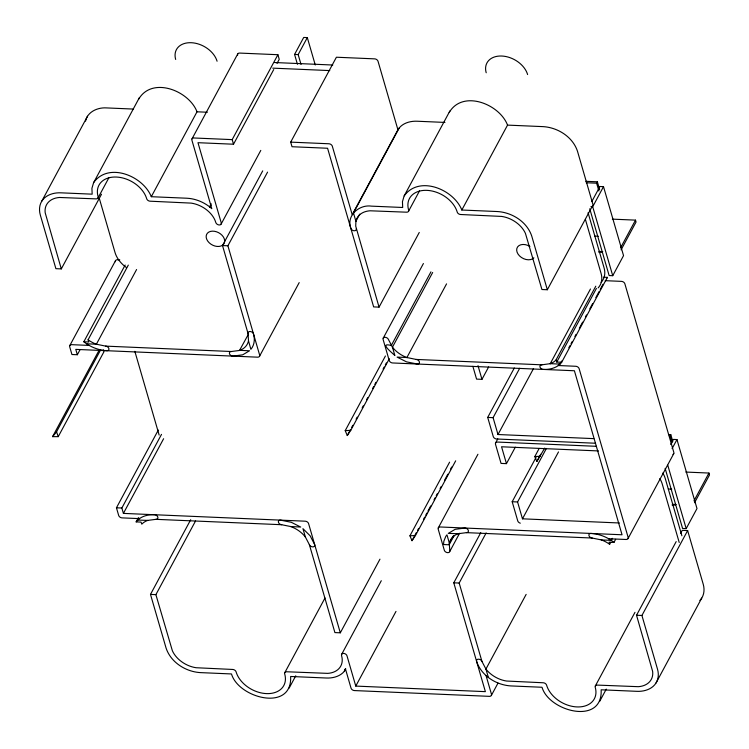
<?xml version="1.0" encoding="UTF-8"?>
<svg xmlns="http://www.w3.org/2000/svg" width="749" height="749" viewBox="0 0 749 749"><rect width="100%" height="100%" fill="white"/><g stroke="black" fill="none" stroke-linecap="round" stroke-linejoin="round"><path stroke-width="1.12" d="M248.499 340.795L248.059 333.539A2.959 2.078 28.3 0 1 250.222 331.507A2.959 2.078 28.3 0 1 253.499 333.914C255.034 339.072 254.491 345.149 250.868 349.334L248.499 340.795A24.127 16.937 28.3 0 1 239.521 350.448L231.329 351.515L105.581 346.122M359.745 214.111L355.897 221.273L355.719 226.132L379.05 307.137L373.648 306.903L327.575 148.255L292.026 146.729L290.687 142.132L336.404 57.224L374.659 58.862A2.959 2.078 28.3 0 1 378.03 61.278L397.925 129.774L352.199 214.682L332.313 146.186A2.959 2.078 28.3 0 0 328.942 143.771L290.687 142.132M453.229 536.003L449.316 543.362L449.756 550.618A2.959 2.078 28.3 0 1 447.593 552.65A2.959 2.078 28.3 0 1 444.316 550.243L438.193 529.159A2.959 2.078 28.3 0 1 440.234 526.978L622.044 534.777L574.408 370.764L392.598 362.965A2.959 2.078 28.3 0 1 389.227 360.55L383.113 339.475A2.959 2.078 28.3 0 1 385.052 337.293A2.959 2.078 28.3 0 1 388.459 339.559L392.457 347.171L394.873 355.503C392.41 353.032 378.348 342.068 391.287 345.504L430.947 271.85M85.555 121.132C87.408 111.685 97.904 107.229 106.695 107.922L133.266 109.064M385.426 355.981L345.214 430.656L347.283 435.543L350.757 430.338L389.311 358.734M449.597 462.161L409.937 535.816L412.006 540.703L415.47 535.498L455.682 460.822M539.196 448.398L534.795 456.581L536.855 461.459L544.738 448.08M138.696 99.14C152.15 76.136 188.991 90.666 197.015 111.798L151.298 196.706L186.988 198.232C196.135 198.719 204.973 202.605 211.789 208.662L191.903 140.166A2.959 2.078 28.3 0 1 193.935 137.985L232.19 139.623L277.907 54.714L239.652 53.076A2.959 2.078 28.3 0 0 237.62 55.257M449.222 112.453C462.667 89.449 499.517 103.98 507.541 125.111L461.824 210.02L497.514 211.546C512.157 212.454 527.015 221.807 531.753 236.104L547.332 289.751L541.93 289.517L525.442 233.416A24.127 16.937 28.3 0 0 501.774 216.433L460.588 214.504A2.959 2.078 28.3 0 1 457.246 212.164L456.778 210.741A26.59 18.669 28.3 0 0 426.911 190.358A26.59 18.669 28.3 0 0 408.28 208.662L408.645 210.085A2.959 2.078 28.3 0 1 406.585 212.192L370.006 210.787A24.127 16.937 28.3 0 0 355.831 221.461M100.609 349.923L56.315 432.22L52.58 436.648L58.235 436.658L103.961 351.749L103.278 349.792M87.502 116.254L41.785 201.163C39.21 205.273 38.976 210.46 40.315 215.029L55.894 268.676L61.296 268.91L101.508 194.234M139.37 97.66L93.597 182.69L91.921 188.327L92.164 194.169L60.978 192.83C53.825 192.474 45.792 194.796 41.785 201.163M397.925 129.774C401.829 123.248 410.003 120.879 417.221 121.235L444.943 122.424M449.896 110.974L404.114 196.004L402.447 201.65L402.69 207.482L371.504 206.144C359.267 204.262 346.075 215.618 350.841 228.342A2.959 2.078 28.3 0 0 354.118 230.758A2.959 2.078 28.3 0 0 356.271 228.726M190.695 519.731L150.493 594.406L166.072 648.054C170.8 662.35 185.658 671.713 200.311 672.611L231.497 673.95C238.463 698.19 292.456 712.346 290.631 676.478L326.321 678.014C333.539 678.369 341.703 676.001 345.617 669.475L351.038 688.153A2.959 2.078 28.3 0 0 354.408 690.569L489.415 696.355A2.959 2.078 28.3 0 0 491.447 694.173L486.026 675.495M488.357 677.405L485.932 669.063L481.944 661.451A2.959 2.078 28.3 0 0 478.536 659.186A2.959 2.078 28.3 0 0 476.589 661.367C481.326 675.664 496.184 685.026 510.827 685.925L542.023 687.264C548.989 711.513 602.973 725.659 601.147 689.792L636.837 691.327C644 691.683 652.023 689.361 656.03 682.994L701.747 598.086C704.322 593.976 704.566 588.789 703.227 584.22L687.638 530.573L682.245 530.339L680.588 533.41M656.03 682.994C658.605 678.884 658.848 673.697 657.5 669.129L641.921 615.481L687.638 530.573M97.997 197.989L109.008 177.532M69.788 345.598L115.515 260.689M191.987 138.911L237.705 54.003M86.584 343.791L96.378 344.212L105.675 346.132A2.959 2.078 28.3 0 1 108.886 348.603A2.959 2.078 28.3 0 1 106.826 350.71C98.484 350.26 90.339 347.002 83.832 341.778L125.149 265.052M89.178 345.42L71.745 344.671A2.959 2.078 28.3 0 0 69.713 346.853L71.932 354.511L77.334 354.745L80.087 349.633M83.832 341.778L88.738 341.993L88.101 339.774L128.313 265.099M96.378 344.212L136.59 269.528M52.58 436.648L98.297 351.74L99.889 350.204M61.296 268.91L45.202 212.819A24.127 16.937 28.3 0 1 59.48 197.474L96.069 198.878A2.959 2.078 28.3 0 0 98.119 196.772L97.763 195.339A26.59 18.669 28.3 0 1 116.395 177.045A26.59 18.669 28.3 0 1 146.252 197.418L146.729 198.85A2.959 2.078 28.3 0 0 150.072 201.191L191.248 203.119A24.127 16.937 28.3 0 1 214.926 220.094L215.881 222.706A2.959 2.078 28.3 0 0 219.279 224.972A2.959 2.078 28.3 0 0 221.227 222.79L197.97 142.694L233.519 144.22L273.731 69.545M277.036 63.403L279.237 59.311L277.907 54.714M211.115 203.691L209.58 207.155L211.078 205.123M297.428 64.283L294.572 54.434L303.71 37.45L307.315 37.6L315.263 64.976M301.032 64.442L298.168 54.583L307.315 37.6M221.142 224.054L260.792 150.399M248.078 333.614L222.509 245.55L262.712 170.866M77.334 354.745L75.78 349.38L257.59 357.179A2.959 2.078 28.3 0 0 259.622 354.998L227.902 245.784L267.562 172.12M139.483 518.626L122.04 517.877A2.959 2.078 28.3 0 1 118.679 515.462L116.451 507.803L158.311 430.048M309.356 544.598A2.959 2.078 28.3 0 0 312.764 546.873A2.959 2.078 28.3 0 0 314.711 544.682L310.123 535.788L302.942 528.654L305.367 536.986L309.356 544.598L334.906 632.587L340.308 632.821L308.588 523.607A2.959 2.078 28.3 0 0 305.218 521.192L123.407 513.393L121.853 508.028L161.512 434.373M123.407 513.393L163.619 438.717M136.14 521.884C140.325 516.304 147.787 514.451 154.463 514.722A2.959 2.078 28.3 0 1 157.805 517.063A2.959 2.078 28.3 0 1 155.97 519.329L147.778 520.396A24.127 16.937 28.3 0 0 141.804 524.16L141.046 522.1L136.14 521.884L138.34 517.793M138.883 518.018L137.779 520.068L147.778 520.396M239.521 350.448L248.546 333.988M259.538 356.252L299.197 282.598M399.189 128.023L353.472 212.931L355.897 221.273M480.764 532.689L453.782 582.816L485.38 691.645L355.775 686.084L346.984 655.815A2.959 2.078 28.3 0 0 343.707 653.4A2.959 2.078 28.3 0 0 341.544 655.431L342.096 658.025A24.127 16.937 28.3 0 1 327.809 673.37L286.727 671.769A2.959 2.078 28.3 0 0 284.676 673.885L285.041 675.308A26.59 18.669 28.3 0 1 266.41 693.602A26.59 18.669 28.3 0 1 236.544 673.229L236.075 671.797A2.959 2.078 28.3 0 0 232.724 669.456L196.051 667.724A24.127 16.937 28.3 0 1 172.373 650.75L155.886 594.64L195.545 520.986M408.514 211.302L419.534 190.845M379.05 307.137L419.262 232.452M383.198 338.202L423.41 263.526M392.457 347.171L432.669 272.486M347.283 435.543L350.588 429.402M351.693 427.351L352.788 425.31M356.093 419.168L357.198 417.127M362.16 407.915L363.256 405.874M366.561 399.732L367.665 397.691M372.618 388.478L373.723 386.437M374.828 384.387L375.923 382.346M383.085 369.042L384.19 367.001M385.295 364.95L386.39 362.909M406.894 357.526L416.191 359.445A2.959 2.078 28.3 0 1 419.403 361.917A2.959 2.078 28.3 0 1 417.352 364.033L406.51 361.861L397.11 357.104L406.894 357.526L446.554 283.871M284.798 672.658L325.01 597.983M289.142 688.088L295.752 675.813M340.308 632.821L379.968 559.166M472.862 366.336L476.57 379.106L481.972 379.34L488.62 366.991M341.638 654.373L381.297 580.718M598.891 191.023L596.625 183.196L597.374 181.81L585.802 181.314M591.804 201.547L599.912 186.501L603.507 186.651L623.543 255.634L612.738 275.698L609.134 275.548L589.753 208.793M412.006 540.703L416.407 532.511M417.511 530.47L418.616 528.419M423.569 519.216L424.674 517.166M425.778 515.125L426.874 513.074M427.979 511.033L430.731 505.921M434.036 499.78L435.141 497.729M436.236 495.688L437.341 493.638M440.094 488.526L441.198 486.485M444.503 480.343L447.808 474.201M450.561 469.089L451.666 467.048M547.332 289.751L593.049 204.842L577.47 151.195C572.732 136.898 557.874 127.545 543.231 126.637L507.541 125.111M612.738 275.698L592.702 206.724L603.507 186.651M345.738 668.801L344.343 671.226L345.336 668.782M595.483 443.239L496.634 438.998A2.959 2.078 28.3 0 1 493.263 436.583L487.702 417.427L514.301 368.021M593.77 438.624L497.991 434.523L493.095 417.661L519.703 368.255M438.277 527.905L477.937 454.25M355.775 686.084L395.987 611.409M497.991 434.523L533.466 368.648M495.576 442.996L497.785 438.877M454.119 535.563L449.157 544.776L443.511 544.532L443.839 541.246L445.795 536.368L446.956 534.823L449.372 543.165M603.469 277.196L607.392 277.364L561.675 362.273C557.499 367.853 550.028 369.706 543.362 369.435A2.959 2.078 28.3 0 1 540.02 367.094A2.959 2.078 28.3 0 1 541.845 364.829L550.253 363.668L590.465 288.992M449.662 551.676L459.577 533.26M550.047 363.761A24.127 16.937 28.3 0 0 556.011 359.997L595.792 286.193M561.675 362.273L556.769 362.057L596.429 288.402M620.537 247.919L635.498 220.131L612.354 219.139M559.437 363.49L558.342 365.531L575.775 366.28A2.959 2.078 28.3 0 1 579.146 368.695L628.111 537.305A2.959 2.078 28.3 0 1 626.08 539.486L608.637 538.746M621.09 249.829L636.051 222.041L635.498 220.131M561.694 361.018L560.046 364.089L550.253 363.668M568.856 347.723L569.952 345.682M571.056 343.632L572.161 341.581M574.914 336.47L576.018 334.428M579.323 328.287L582.628 322.145M585.381 317.033L586.476 314.992M589.781 308.85L592.543 303.738M595.848 297.596L599.153 291.464M600.249 289.414L603.001 284.302M596.373 446.31L497.523 442.069A2.959 2.078 28.3 0 0 495.492 444.251L501.053 463.416L506.455 463.64L515.321 447.172M481.972 661.526L459.174 583.04L486.167 532.914M520.302 523.176A2.959 2.078 28.3 0 1 517.746 520.892L512.185 501.736L536.012 457.48M536.855 461.459L540.712 454.297M619.414 522.98L522.474 518.823L517.578 501.961L546.396 448.445M522.474 518.823L558.501 451.928M485.932 669.063L526.144 594.388M491.363 695.437L497.973 683.154M612.336 538.325L611.231 540.366L601.447 539.945L592.15 538.035A2.959 2.078 28.3 0 1 588.939 535.554A2.959 2.078 28.3 0 1 590.989 533.447C599.34 533.897 607.476 537.155 613.983 542.379L615.631 539.308M601.175 539.842A24.127 16.937 28.3 0 1 609.517 544.214L610.819 542.332M668.501 434.626L670.823 434.729L670.074 436.115L672.022 442.818M670.655 444.429L673.36 439.41L676.965 439.569L696.991 508.543L686.187 528.616L682.582 528.457L665.14 468.387M672.096 448.604L676.965 439.569M628.027 538.568L673.744 453.66M693.986 500.838L708.947 473.05L685.803 472.057M595.324 685.972L634.983 612.317M694.538 502.748L709.5 474.96L708.947 473.05M485.764 668.857A24.127 16.937 28.3 0 0 506.567 681.038L543.25 682.77A2.959 2.078 28.3 0 1 546.592 685.11L547.06 686.543A26.59 18.669 28.3 0 0 576.927 706.925A26.59 18.669 28.3 0 0 595.558 688.621L595.202 687.198A2.959 2.078 28.3 0 1 597.253 685.092L638.335 686.683A24.127 16.937 28.3 0 0 652.622 671.338L636.528 615.247L676.178 541.593M599.659 701.401L606.269 689.127M93.653 182.569C108.586 161.718 143.162 176.024 151.298 196.706M404.179 195.882C419.112 175.032 453.679 189.347 461.824 210.02M701.747 598.086L699.884 600.501M607.392 277.364L606.4 278.609M458.294 533.709L448.295 533.382L455.139 529.328L464.979 528.045A2.959 2.078 28.3 0 1 468.322 530.386A2.959 2.078 28.3 0 1 466.496 532.642L458.294 533.709A24.127 16.937 28.3 0 0 449.316 543.362M345.214 430.656L350.757 430.338M534.795 456.581L540.329 456.263M409.937 535.816L415.47 535.498M294.572 54.434L298.168 54.583M274.574 62.532L332.762 65.023M272.739 68.14L329.775 70.584M197.015 111.798L207.379 112.238M586.205 182.747L596.625 183.196M590.905 206.64L592.702 206.724M594.846 236.104L598.32 236.253M599.294 251.43L602.767 251.58M598.601 252.029L602.074 252.179M222.509 245.55L227.902 245.784M119.784 259.856L117.462 259.763A2.959 2.078 28.3 0 0 115.374 261.719M605.22 280.678L621.492 281.371A2.959 2.078 28.3 0 1 624.863 283.787L673.828 452.396A2.959 2.078 28.3 0 1 672.995 454.362M239.727 350.354L249.52 350.775L242.676 354.829L232.836 356.112A2.959 2.078 28.3 0 1 229.494 353.781A2.959 2.078 28.3 0 1 231.329 351.515M416.107 359.436L541.939 364.829M487.702 417.427L493.095 417.661M598.498 450.935L501.558 446.779L506.455 463.64M668.295 489.022L671.769 489.172M672.742 504.349L676.216 504.498M672.05 504.948L675.523 505.088M512.185 501.736L517.578 501.961M116.451 507.803L121.853 508.028M155.886 519.329L281.718 524.721M466.402 532.642L592.234 538.035M613.983 542.379L609.077 542.164L609.723 544.383M453.782 582.816L459.174 583.04M150.493 594.406L155.886 594.64M636.528 615.247L641.921 615.481M290.659 526.528L281.624 524.712A2.959 2.078 28.3 0 1 278.413 522.24A2.959 2.078 28.3 0 1 280.472 520.134L291.314 522.296L300.714 527.053L290.659 526.528A24.127 16.937 28.3 0 1 305.536 537.192M88.101 339.774L88.307 339.943A24.127 16.937 28.3 0 0 96.64 344.315M56.54 431.77L58.235 436.658M597.374 181.81L599.64 189.628M670.823 434.729L672.771 441.433M667.771 465.204L686.187 528.616M588.077 212.763L604.05 267.767A27.086 19.015 28.3 0 1 601.129 282.354M681.88 535.778L665.252 478.527A27.086 19.015 28.3 0 0 662.828 473.04M585.409 219.438L601.054 273.319A27.086 19.015 28.3 0 1 598.133 287.916M679.212 542.463L662.266 484.088A27.086 19.015 28.3 0 0 659.841 478.602M556.133 359.848L556.769 362.057M477.993 365.634L481.972 379.34M232.19 139.623L233.519 144.22M99.374 198.607L115.018 252.488A27.086 19.015 28.3 0 0 126.6 267.702M134.839 351.337L159.162 435.085M175.678 59.452A22.657 15.907 28.3 0 1 191.267 42.712A22.657 15.907 28.3 0 1 217.079 61.231M224.4 242.77A9.849 6.919 28.3 0 1 209.168 242.751A9.849 6.919 28.3 0 1 212.313 231.151A9.849 6.919 28.3 0 1 224.578 242.105M486.204 72.765A22.657 15.907 28.3 0 1 501.783 56.025A22.657 15.907 28.3 0 1 527.605 74.544M533.868 257.825A9.849 6.919 28.3 0 1 521.407 257.459A9.849 6.919 28.3 0 1 517.699 246.786A9.849 6.919 28.3 0 1 529.927 246.449M407.166 357.638A24.127 16.937 28.3 0 1 392.279 346.965"/></g></svg>
